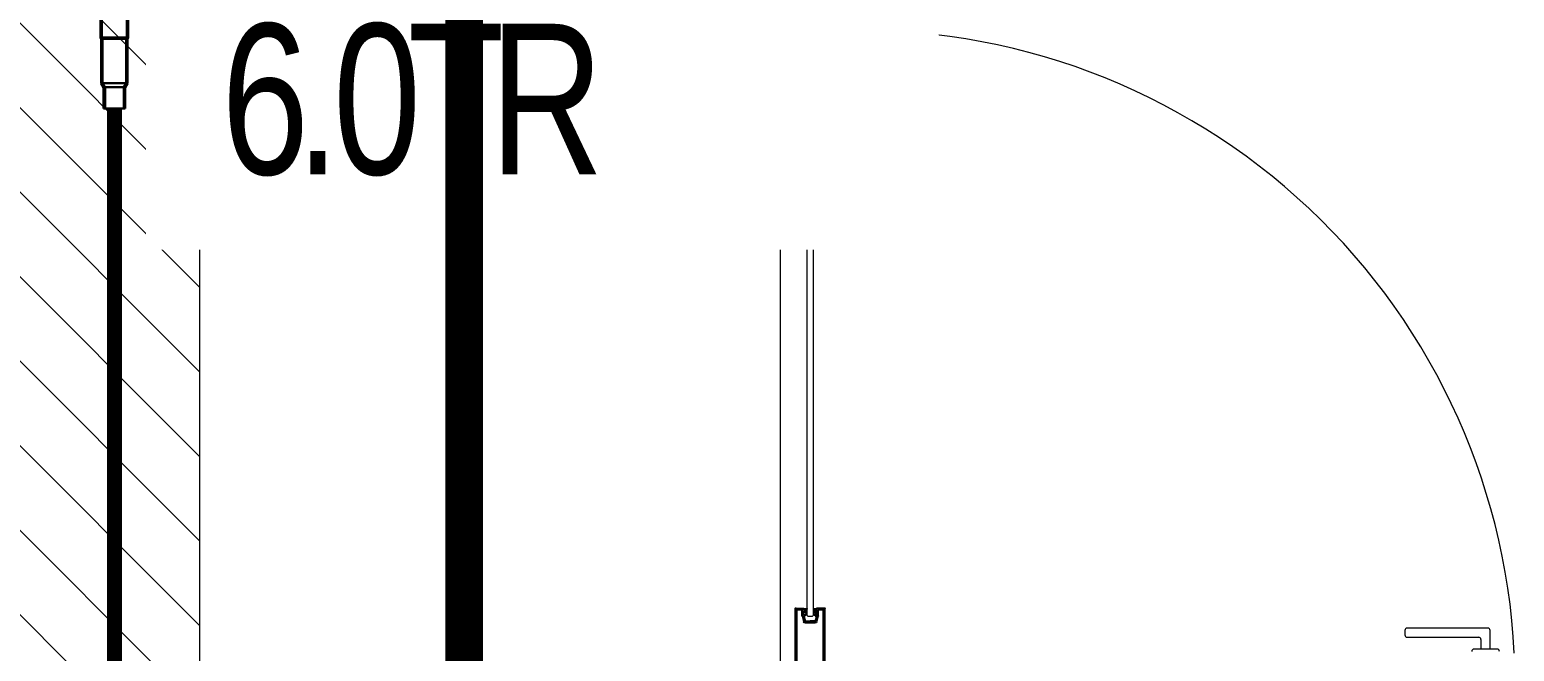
# Model space of a CAD drawing. Header units: millimetres. Extents: x -81374 to 485233, y -39075 to 157313.
# Drawn here: x 48086 to 50057, y -949 to -123 of the extents above; entities that cross this region are included whole.
import ezdxf
from ezdxf.enums import TextEntityAlignment as Align

# ---------------------------------------------------------------- set-up
doc = ezdxf.new("R2010")
doc.units = ezdxf.units.MM
doc.linetypes.add('CENTER', pattern=[2, 1.25, -0.25, 0.25, -0.25])
doc.linetypes.add('HIDDEN', pattern=[0.375, 0.25, -0.125])
for name, color, linetype in [('2', 7, 'Continuous'), ('CEN', 252, 'CENTER'), ('M-HVAC VRV PIPE', 152, 'Continuous')]:
    doc.layers.add(name, color=color, linetype=linetype)
for name, color, linetype, lineweight in [('CB-AC CABLE TRAY', 213, 'Continuous', 15), ('COPPER PIPE ', 4, 'Continuous', 30), ('G-IMPT', 8, 'Continuous', 5), ('P-PIPE-IDEN', 7, 'Continuous', 9), ('vrv text', 90, 'Continuous', 30)]:
    doc.layers.add(name, color=color, linetype=linetype, lineweight=lineweight)
doc.styles.add('Arial_2', font='arial.ttf', dxfattribs={"height": 75})
doc.styles.get("Standard").update_dxf_attribs({"font": 'arial.ttf'})

# ---------------------------------------------------------------- blocks, each defined once
blk = doc.blocks.new('A$C4A242C7C')
at = {"layer": '2', "color": 6, "linetype": 'Continuous'}
for p, q in [((0, 4), (0, 115.4)), ((0.4, 115.8), (0.6, 115.8)), ((1.4, 115), (13, 115)), ((13, 115), (13, 112.6)), ((32, 115), (32, 112.6)), ((43.6, 115), (32, 115)), ((44.6, 115.8), (44.4, 115.8)), ((45, 11.7), (45, 115.4)), ((2, 113), (10.5, 113)), ((2, 4), (2, 113)), ((10.5, 103.9), (10.5, 113)), ((10.6, 103.4), (12.8, 95.2)), ((14, 111.3), (12.5, 111.3)), ((12.5, 104.8), (12.5, 111.3)), ((14, 104.8), (12.5, 104.8)), ((14.8, 103.8), (12.5, 103.8)), ((12.5, 103.8), (14.7, 95.7)), ((14.7, 112.6), (13, 112.6)), ((14, 110), (14, 111.3)), ((14, 106.1), (14, 104.8)), ((14.3, 109.8), (15, 110)), ((14.3, 106.3), (15, 106.1)), ((14.7, 112.6), (15.2, 110.4)), ((14.7, 95.7), (22.5, 95.7)), ((30.3, 93.7), (14.7, 93.7)), ((14.8, 103.8), (15.2, 105.6)), ((30.3, 95.7), (22.5, 95.7)), ((30.3, 112.6), (29.8, 110.4)), ((30.2, 103.8), (29.8, 105.6)), ((30.7, 109.8), (30, 110)), ((30.7, 106.3), (30, 106.1)), ((30.2, 103.8), (32.5, 103.8)), ((32, 112.6), (30.3, 112.6)), ((32.5, 103.8), (30.3, 95.7)), ((31, 111.3), (32.5, 111.3)), ((31, 110), (31, 111.3)), ((31, 106.1), (31, 104.8)), ((31, 104.8), (32.5, 104.8)), ((34.4, 103.4), (32.2, 95.2)), ((32.5, 104.8), (32.5, 111.3)), ((34.5, 113), (43, 113)), ((34.5, 103.9), (34.5, 113)), ((43, 14.2), (43, 113)), ((4, 2), (41, 2)), ((4, 0), (41, 0)), ((38.5, 8.4), (38.5, 11.7)), ((42.5, 13.7), (40.5, 13.7)), ((40.5, 8.8), (40.5, 11.3)), ((42.5, 6.4), (40.5, 6.4)), ((44, 11.7), (40.9, 11.7)), ((44, 8.4), (40.9, 8.4)), ((43, 4), (43, 5.9)), ((44, 11.6), (44, 11.7)), ((44, 8.4), (44, 8.5)), ((44.4, 11.2), (44.5, 11.2)), ((44.4, 8.9), (44.5, 8.9)), ((45, 4), (45, 8.4))]:
    blk.add_line(p, q, dxfattribs=at)
for centre, radius, start, end in [((0.4, 115.4), 0.4, 90, 180), ((0.6, 115.4), 0.4, 0, 90), ((1.4, 115.4), 0.4, 180, 270), ((43.6, 115.4), 0.4, 270, 0), ((44.4, 115.4), 0.4, 90, 180), ((44.6, 115.4), 0.4, 0, 90), ((12.5, 103.9), 2, 180, 195), ((14.7, 95.7), 2, 195, 270), ((14.2, 110), 0.2, 180, 285), ((14.2, 106.1), 0.2, 75, 180), ((14.8, 110.3), 0.4, 285, 15), ((14.8, 105.7), 0.4, 345, 75), ((30.1, 110.3), 0.4, 165, 255), ((30.1, 105.7), 0.4, 105, 195), ((30.3, 95.7), 2, 270, 345), ((30.8, 110), 0.2, 255, 0), ((30.8, 106.1), 0.2, 0, 105), ((32.5, 103.9), 2, 345, 0), ((4, 4), 4, 180, 270), ((4, 4), 2, 180, 270), ((40.5, 11.7), 2, 90, 180), ((40.5, 8.4), 2, 180, 270), ((40.9, 11.3), 0.4, 90, 180), ((40.9, 8.8), 0.4, 180, 270), ((41, 4), 4, 270, 0), ((41, 4), 2, 270, 0), ((42.5, 14.2), 0.5, 270, 0), ((42.5, 5.9), 0.5, 0, 90), ((44.4, 11.6), 0.4, 180, 270), ((44.4, 8.5), 0.4, 90, 180), ((44.5, 11.7), 0.5, 270, 0), ((44.5, 8.4), 0.5, 0, 90)]:
    blk.add_arc(centre, radius, start, end, dxfattribs=at)
blk = doc.blocks.new('ng')
at = {"layer": 'CEN', "color": 9, "linetype": 'HIDDEN', "lineweight": 0, "ltscale": 1500, "true_color": 0xc7c8ca}
blk.add_line((37748.3, 40475.8), (37748.3, 34885.8), dxfattribs=at)
blk = doc.blocks.new('floor plan 1')
at = {"layer": 'G-IMPT', "color": 8, "ltscale": 500}
for p, q in [((9088, -38043.9), (9088, -43633.9)), ((8136.8, -38129.6), (8167.3, -38129.6)), ((8146, -38129.6), (8146, -38154.4)), ((8158.2, -38142.2), (8158.2, -38129.6)), ((8149, -38157.4), (8256.2, -38157.4)), ((8256.2, -38145.2), (8161.2, -38145.2)), ((8259.3, -38154.4), (8259.3, -38148.3)), ((9045.7, -38173.4), (9044.4, -38174.7)), ((9044.4, -38174.7), (9044.4, -38857.7)), ((9051.8, -38173.4), (9045.7, -38173.4)), ((9053.1, -38174.7), (9051.8, -38173.4)), ((9053.1, -38857.7), (9053.1, -38174.7)), ((9045.7, -38859), (9044.4, -38857.7)), ((9051.8, -38859), (9045.7, -38859)), ((9053.1, -38857.7), (9051.8, -38859)), ((9064.6, -38940.2), (9064.6, -38941.3)), ((9064.6, -38940.2), (9069.5, -38940.2)), ((9064.6, -38941.3), (9069.5, -38941.3)), ((9066.2, -38940.2), (9066.2, -38941.3)), ((9067.8, -38940.2), (9067.8, -38941.3)), ((9069.5, -38940.2), (9071.7, -38939.5)), ((9069.5, -38940.3), (9071.7, -38939.9)), ((9069.5, -38940.2), (9069.5, -38941.3)), ((9069.5, -38940.5), (9071.7, -38940.3)), ((9069.5, -38940.7), (9071.7, -38940.7)), ((9069.5, -38940.9), (9071.7, -38941.1)), ((9069.5, -38941.1), (9071.7, -38941.5)), ((9069.5, -38941.3), (9071.7, -38941.9))]:
    blk.add_line(p, q, dxfattribs=at)
for centre, radius, start, end in [((8982.7, -38081.4), 869.8, 182.8185, 273.4941), ((8136.8, -38126.5), 3.05, 180, 270), ((8167.3, -38126.5), 3.05, 270, 360), ((8149, -38154.4), 3.05, 180, 270), ((8161.2, -38142.2), 3.05, 180, 270), ((8256.2, -38148.3), 3.05, 0, 90), ((8256.2, -38154.4), 3.05, 270, 0)]:
    blk.add_arc(centre, radius, start, end, dxfattribs=at)
at = {"layer": 'CEN', "linetype": 'Continuous'}
blk.add_blockref('ng', (-28240.4, -78519.6), dxfattribs=at)
at = {"layer": 'G-IMPT', "color": 8, "ltscale": 500, "xscale": -0.8714285714356672, "yscale": 0.8714285714356672, "zscale": 0.8714285714356672, "rotation": 180}
blk.add_blockref('A$C4A242C7C', (9029.2, -38083), dxfattribs=at)
at = {"layer": 'G-IMPT', "color": 8, "ltscale": 500, "xscale": 0.8714285714356672, "yscale": 0.8714285714356672, "zscale": 0.8714285714356672}
blk.add_blockref('A$C4A242C7C', (9029.2, -38949.4), dxfattribs=at)
at = {"layer": 'G-IMPT', "color": 8, "ltscale": 500}
for rotation, p in [(359.9992, (39680.6, -4989.6, 0)), (359.9992, (35886.7, -10139.3, 0)), (270.0008, (28873.3, -20643.5, 0)), (359.9992, (11975.3, -26935.4, 0)), (359.9992, (15267.6, -26935.4, 0)), (359.9992, (26686.3, -26987.7, 0)), (270.0008, (15861.1, -28615, 0)), (89.9992, (23697.8, -33300.6, 0)), (89.9992, (23597.9, -35337.7, 0)), (89.9992, (23597.9, -37388.3, 0)), (359.9992, (13750.4, -37781.5, 0)), (89.9992, (23697.8, -40746.8, 0)), (89.9992, (23597.8, -44302.5, 0)), (89.9992, (23597.8, -46399.1, 0)), (89.9992, (23697.8, -48339.8, 0)), (89.9992, (23697.8, -54280, 0)), (359.9992, (27418.1, -55702.4, 0)), (89.9992, (9671.9, -65856.5, 0)), (359.9992, (4684.1, -67403.4, 0)), (359.9992, (8737.2, -67403.4, 0))]:
    blk.add_attdef('PARTITIONTYPE', text='', height=200, rotation=rotation, dxfattribs=at).set_placement(p, align=Align.MIDDLE_CENTER)
mesh = blk.add_polyface(dxfattribs=at)
corners = [(9044.1, -38178.7), (9042, -38178.6), (9042.7, -38178.4), (9043.4, -38178.4)]
mesh.append_faces([[corners[k] for k in face] for face in [(0, 1, 2, 3)]], dxfattribs={"color": 8})
mesh = blk.add_polyface(dxfattribs=at)
corners = [(9043.5, -38179), (9042.7, -38178.9), (9042, -38178.6), (9044.1, -38178.7)]
mesh.append_faces([[corners[k] for k in face] for face in [(0, 1, 2, 3)]], dxfattribs={"color": 8})
mesh = blk.add_polyface(dxfattribs=at)
corners = [(9043.6, -38182.4), (9042.5, -38181.8), (9042.6, -38180.1), (9043.5, -38180.3)]
mesh.append_faces([[corners[k] for k in face] for face in [(0, 1, 2, 3)]], dxfattribs={"color": 8})
mesh = blk.add_polyface(dxfattribs=at)
corners = [(9043.5, -38179.6), (9042.6, -38179.5), (9042.7, -38178.9), (9043.5, -38179)]
mesh.append_faces([[corners[k] for k in face] for face in [(0, 1, 2, 3)]], dxfattribs={"color": 8})
mesh = blk.add_polyface(dxfattribs=at)
corners = [(9044.2, -38179.9), (9042.6, -38179.7), (9042.6, -38179.5), (9043.5, -38179.6)]
mesh.append_faces([[corners[k] for k in face] for face in [(0, 1, 2, 3)]], dxfattribs={"color": 8})
mesh = blk.add_polyface(dxfattribs=at)
corners = [(9043.5, -38180.3), (9042.6, -38180.1), (9042.6, -38179.7), (9044.2, -38179.9)]
mesh.append_faces([[corners[k] for k in face] for face in [(0, 1, 2, 3)]], dxfattribs={"color": 8})
mesh = blk.add_polyface(dxfattribs=at)
corners = [(9043.4, -38178.4), (9042.7, -38178.4), (9042.8, -38177.3), (9043.4, -38177.6)]
mesh.append_faces([[corners[k] for k in face] for face in [(0, 1, 2, 3)]], dxfattribs={"color": 8})
mesh = blk.add_polyface(dxfattribs=at)
corners = [(9043.4, -38177.6), (9042.8, -38177.3), (9042.8, -38176.7), (9044.1, -38177.4)]
mesh.append_faces([[corners[k] for k in face] for face in [(0, 1, 2, 3)]], dxfattribs={"color": 8})
mesh = blk.add_polyface(dxfattribs=at)
corners = [(9053.4, -38179.9), (9054.9, -38179.7), (9054.9, -38179.5), (9054, -38179.6)]
mesh.append_faces([[corners[k] for k in face] for face in [(3, 2, 1, 0)]], dxfattribs={"color": 8})
mesh = blk.add_polyface(dxfattribs=at)
corners = [(9054, -38180.3), (9054.9, -38180.1), (9054.9, -38179.7), (9053.4, -38179.9)]
mesh.append_faces([[corners[k] for k in face] for face in [(3, 2, 1, 0)]], dxfattribs={"color": 8})
mesh = blk.add_polyface(dxfattribs=at)
corners = [(9054.1, -38177.6), (9054.7, -38177.3), (9054.7, -38176.7), (9053.5, -38177.4)]
mesh.append_faces([[corners[k] for k in face] for face in [(3, 2, 1, 0)]], dxfattribs={"color": 8})
mesh = blk.add_polyface(dxfattribs=at)
corners = [(9053.5, -38178.7), (9055.5, -38178.6), (9054.8, -38178.4), (9054.1, -38178.4)]
mesh.append_faces([[corners[k] for k in face] for face in [(3, 2, 1, 0)]], dxfattribs={"color": 8})
mesh = blk.add_polyface(dxfattribs=at)
corners = [(9054.1, -38179), (9054.8, -38178.9), (9055.5, -38178.6), (9053.5, -38178.7)]
mesh.append_faces([[corners[k] for k in face] for face in [(3, 2, 1, 0)]], dxfattribs={"color": 8})
mesh = blk.add_polyface(dxfattribs=at)
corners = [(9053.9, -38182.4), (9055.1, -38181.8), (9054.9, -38180.1), (9054, -38180.3)]
mesh.append_faces([[corners[k] for k in face] for face in [(3, 2, 1, 0)]], dxfattribs={"color": 8})
mesh = blk.add_polyface(dxfattribs=at)
corners = [(9054, -38179.6), (9054.9, -38179.5), (9054.8, -38178.9), (9054.1, -38179)]
mesh.append_faces([[corners[k] for k in face] for face in [(3, 2, 1, 0)]], dxfattribs={"color": 8})
mesh = blk.add_polyface(dxfattribs=at)
corners = [(9054.1, -38178.4), (9054.8, -38178.4), (9054.7, -38177.3), (9054.1, -38177.6)]
mesh.append_faces([[corners[k] for k in face] for face in [(3, 2, 1, 0)]], dxfattribs={"color": 8})
mesh = blk.add_polyface(dxfattribs=at)
corners = [(9044.5, -38182.7), (9040.5, -38182.2), (9042.5, -38181.8), (9043.6, -38182.4)]
mesh.append_faces([[corners[k] for k in face] for face in [(0, 1, 2, 3)]], dxfattribs={"color": 8})
mesh = blk.add_polyface(dxfattribs=at)
corners = [(9044.5, -38183.6), (9040.5, -38183.3), (9040.5, -38182.2), (9044.5, -38182.7)]
mesh.append_faces([[corners[k] for k in face] for face in [(0, 1, 2, 3)]], dxfattribs={"color": 8})
mesh = blk.add_polyface(dxfattribs=at)
corners = [(9053, -38182.7), (9057, -38182.2), (9055.1, -38181.8), (9053.9, -38182.4)]
mesh.append_faces([[corners[k] for k in face] for face in [(3, 2, 1, 0)]], dxfattribs={"color": 8})
mesh = blk.add_polyface(dxfattribs=at)
corners = [(9053, -38183.6), (9057, -38183.3), (9057, -38182.2), (9053, -38182.7)]
mesh.append_faces([[corners[k] for k in face] for face in [(3, 2, 1, 0)]], dxfattribs={"color": 8})
mesh = blk.add_polyface(dxfattribs=at)
corners = [(9044.5, -38848.8), (9040.5, -38849.1), (9040.5, -38850.3), (9044.5, -38849.7)]
mesh.append_faces([[corners[k] for k in face] for face in [(3, 2, 1, 0)]], dxfattribs={"color": 8})
mesh = blk.add_polyface(dxfattribs=at)
corners = [(9044.5, -38849.7), (9040.5, -38850.3), (9042.5, -38850.6), (9043.6, -38850)]
mesh.append_faces([[corners[k] for k in face] for face in [(3, 2, 1, 0)]], dxfattribs={"color": 8})
mesh = blk.add_polyface(dxfattribs=at)
corners = [(9043.6, -38850), (9042.5, -38850.6), (9042.6, -38852.3), (9043.5, -38852.1)]
mesh.append_faces([[corners[k] for k in face] for face in [(3, 2, 1, 0)]], dxfattribs={"color": 8})
mesh = blk.add_polyface(dxfattribs=at)
corners = [(9053, -38848.8), (9057, -38849.1), (9057, -38850.3), (9053, -38849.7)]
mesh.append_faces([[corners[k] for k in face] for face in [(0, 1, 2, 3)]], dxfattribs={"color": 8})
mesh = blk.add_polyface(dxfattribs=at)
corners = [(9053, -38849.7), (9057, -38850.3), (9055, -38850.6), (9053.9, -38850)]
mesh.append_faces([[corners[k] for k in face] for face in [(0, 1, 2, 3)]], dxfattribs={"color": 8})
mesh = blk.add_polyface(dxfattribs=at)
corners = [(9053.9, -38850), (9055, -38850.6), (9054.9, -38852.3), (9054, -38852.1)]
mesh.append_faces([[corners[k] for k in face] for face in [(0, 1, 2, 3)]], dxfattribs={"color": 8})
mesh = blk.add_polyface(dxfattribs=at)
corners = [(9043.5, -38853.4), (9042.7, -38853.5), (9042, -38853.8), (9044, -38853.7)]
mesh.append_faces([[corners[k] for k in face] for face in [(3, 2, 1, 0)]], dxfattribs={"color": 8})
mesh = blk.add_polyface(dxfattribs=at)
corners = [(9044, -38853.7), (9042, -38853.8), (9042.7, -38854), (9043.4, -38854)]
mesh.append_faces([[corners[k] for k in face] for face in [(3, 2, 1, 0)]], dxfattribs={"color": 8})
mesh = blk.add_polyface(dxfattribs=at)
corners = [(9043.5, -38852.1), (9042.6, -38852.3), (9042.6, -38852.7), (9044.2, -38852.5)]
mesh.append_faces([[corners[k] for k in face] for face in [(3, 2, 1, 0)]], dxfattribs={"color": 8})
mesh = blk.add_polyface(dxfattribs=at)
corners = [(9044.2, -38852.5), (9042.6, -38852.7), (9042.6, -38852.9), (9043.5, -38852.8)]
mesh.append_faces([[corners[k] for k in face] for face in [(3, 2, 1, 0)]], dxfattribs={"color": 8})
mesh = blk.add_polyface(dxfattribs=at)
corners = [(9043.5, -38852.8), (9042.6, -38852.9), (9042.7, -38853.5), (9043.5, -38853.4)]
mesh.append_faces([[corners[k] for k in face] for face in [(3, 2, 1, 0)]], dxfattribs={"color": 8})
mesh = blk.add_polyface(dxfattribs=at)
corners = [(9043.4, -38854), (9042.7, -38854), (9042.8, -38855.1), (9043.4, -38854.8)]
mesh.append_faces([[corners[k] for k in face] for face in [(3, 2, 1, 0)]], dxfattribs={"color": 8})
mesh = blk.add_polyface(dxfattribs=at)
corners = [(9043.4, -38854.8), (9042.8, -38855.1), (9042.8, -38855.7), (9044.1, -38855)]
mesh.append_faces([[corners[k] for k in face] for face in [(3, 2, 1, 0)]], dxfattribs={"color": 8})
mesh = blk.add_polyface(dxfattribs=at)
corners = [(9054, -38852.1), (9054.9, -38852.3), (9054.9, -38852.7), (9053.4, -38852.5)]
mesh.append_faces([[corners[k] for k in face] for face in [(0, 1, 2, 3)]], dxfattribs={"color": 8})
mesh = blk.add_polyface(dxfattribs=at)
corners = [(9053.4, -38852.5), (9054.9, -38852.7), (9054.9, -38852.9), (9054, -38852.8)]
mesh.append_faces([[corners[k] for k in face] for face in [(0, 1, 2, 3)]], dxfattribs={"color": 8})
mesh = blk.add_polyface(dxfattribs=at)
corners = [(9054.1, -38854.8), (9054.7, -38855.1), (9054.7, -38855.7), (9053.4, -38855)]
mesh.append_faces([[corners[k] for k in face] for face in [(0, 1, 2, 3)]], dxfattribs={"color": 8})
mesh = blk.add_polyface(dxfattribs=at)
corners = [(9054.1, -38853.4), (9054.8, -38853.5), (9055.5, -38853.8), (9053.5, -38853.7)]
mesh.append_faces([[corners[k] for k in face] for face in [(0, 1, 2, 3)]], dxfattribs={"color": 8})
mesh = blk.add_polyface(dxfattribs=at)
corners = [(9053.5, -38853.7), (9055.5, -38853.8), (9054.8, -38854), (9054.1, -38854)]
mesh.append_faces([[corners[k] for k in face] for face in [(0, 1, 2, 3)]], dxfattribs={"color": 8})
mesh = blk.add_polyface(dxfattribs=at)
corners = [(9054, -38852.8), (9054.9, -38852.9), (9054.8, -38853.5), (9054.1, -38853.4)]
mesh.append_faces([[corners[k] for k in face] for face in [(0, 1, 2, 3)]], dxfattribs={"color": 8})
mesh = blk.add_polyface(dxfattribs=at)
corners = [(9054.1, -38854), (9054.8, -38854), (9054.7, -38855.1), (9054.1, -38854.8)]
mesh.append_faces([[corners[k] for k in face] for face in [(0, 1, 2, 3)]], dxfattribs={"color": 8})
blk = doc.blocks.new('*U118')
at = {"layer": 'CB-AC CABLE TRAY', "true_color": 0xa953a0}
h = blk.add_hatch(dxfattribs=at)
h.set_pattern_fill('ANSI31', color=215, scale=25)
h.set_pattern_definition([(45, (-902692.96, 1102908.81), (-56.1266008, 56.1266008), [])])
h.paths.add_polyline_path([(-88704.9, -150.4), (-88704.9, 149.6), (-86628.6, 149.6), (-86628.6, -150.4)])
at = {"layer": 'CB-AC CABLE TRAY', "color": 215, "true_color": 0xa953a0}
blk.add_lwpolyline([(-88704.9, -150.4), (-88704.9, 149.6), (-86628.6, 149.6), (-86628.6, -150.4)], close=True, dxfattribs=at)
blk = doc.blocks.new('zw$4E06')
at = {"layer": 'vrv text'}
for points in [[(-76.5, 50.2), (-76.5, 53.3), (-103.7, 53.3), (-109, 50.2), (-121.1, 50.2)], [(-96.5, 50.2), (-99.6, 53.3)], [(-87.1, 50.2), (-90.3, 53.3)], [(-77.8, 50.2), (-80.9, 53.3)], [(-184, 24.8), (-186.4, 27.2)], [(-178.9, 28.9), (-181.1, 31.2)], [(-173, 32.5), (-175.2, 34.8)], [(-167.1, 36), (-169.3, 38.2)], [(-160.7, 38.8), (-163.1, 41.3)], [(-153.9, 41.7), (-156.3, 43.9)], [(-146.7, 43.7), (-149.1, 46.3)], [(-139, 45.4), (-141.6, 48.1)], [(-130.5, 46.5), (-133.4, 49.4)], [(-121.7, 47.1), (-124.8, 50.2)], [(-102.8, 50.2), (-108.1, 47.1), (-121.1, 47.1)], [(-121.1, 3.5), (-121.1, 47.1)], [(-112.1, 47.1), (-115.3, 50.2)], [(-108.1, 3.5), (-108.1, 47.1)], [(-104.8, 49.1), (-107, 51.3)], [(-103, 1.7), (-103, 48.5)], [(-102.8, 50.2), (-102.8, 39.7)], [(-76.5, 0.4), (-76.5, 50.2), (-102.8, 50.2), (-102.8, 0.4)], [(-102.8, 47.2), (-102.8, 0.2)], [(-102.8, 45.4), (-102.8, 2.7)], [(-102.6, 48.4), (-5, 48.4), (-2.6, 50), (0, 50)], [(-102.6, 1.5), (-102.6, 48.4)], [(0.2, 47.2), (-1.8, 47.2), (-4.2, 45.9), (-102.6, 45.9)], [(-4.2, 45.9), (-4.2, 4.2), (-102.6, 4.2)], [(-76.5, 50.2), (-76.5, 39.7)], [(-25.5, 45.9), (-33.3, 45.9)], [(-1.8, 47.2), (-1.8, 2.7), (0, 2.7)], [(151.5, 48.4), (72.8, 48.4), (70.2, 50), (-0.9, 50)], [(0, 47.2), (69.7, 47.2), (71.9, 45.9), (150.7, 45.9), (157.9, 41.6), (196.1, 41.6), (203.3, 37.7), (203.3, 12.7), (196.1, 8.5), (157.9, 8.5), (150.7, 4.2), (71.9, 4.2), (69.7, 2.7)], [(69.7, 47.2), (69.7, 2.7)], [(70.2, 0), (72.8, 1.5), (151.5, 1.5), (158.7, 5.7), (196.1, 5.7), (203.3, 9.9), (235.9, 9.9), (235.9, 40.3), (203.3, 40.3), (196.1, 44.3)], [(71.9, 45.9), (71.9, 4.2)], [(93.4, 45.9), (101.1, 45.9)], [(150.7, 45.9), (150.7, 4.2)], [(158.7, 44.3), (151.5, 48.4)], [(157.9, 41.6), (157.9, 8.5)], [(196.1, 44.3), (158.7, 44.3)], [(196.1, 41.6), (196.1, 8.5)], [(203.3, 37.7), (235.9, 37.7)], [(-206.3, -0.2), (-208.7, 2)], [(-202.4, 5.5), (-204.6, 7.7)], [(-198.3, 10.7), (-200.6, 13.1)], [(-193.9, 15.8), (-196, 17.8)], [(-189.2, 20.4), (-191.4, 22.8)], [(-130.5, -0.5), (-133.3, 2.2)], [(-122.1, 0.4), (-125, 3.5)], [(-121.1, 3.5), (-108.1, 3.5), (-102.8, 0.4), (-76.5, 0.4), (-76.5, -2.8), (-103.7, -2.8), (-109, 0.4), (-121.1, 0.4)], [(-112.7, 0.4), (-115.8, 3.5)], [(-100, -2.8), (-103.9, 0.9)], [(0, 0), (-2.6, 0), (-5, 1.5), (-102.6, 1.5)], [(-90.8, -2.8), (-93.9, 0.4)], [(-81.2, -2.8), (-84.4, 0.4)], [(-25.5, 4.2), (-33.3, 4.2)], [(-4.2, 4.2), (-1.8, 2.7)], [(69.7, 2.7), (-0.7, 2.7)], [(0, 0), (70.2, 0)], [(93.4, 4.2), (101.1, 4.2)], [(203.3, 12.7), (235.9, 12.7)], [(-240.6, -28.5), (-246.2, -25.2), (-273.2, -25.2), (-273.2, -28.5), (-246.9, -28.5), (-241.6, -31.6)], [(-262.7, -28.5), (-265.8, -25.2)], [(-253.1, -28.5), (-256.4, -25.2)], [(-240.8, -31.6), (-247.1, -25.2)], [(-231.4, -28.5), (-229.8, -28.5), (-229.4, -28.3), (-228.9, -28.3), (-228.5, -28.1), (-227.8, -27.9), (-227.4, -27.8), (-226.8, -27.6), (-226.5, -27.4), (-225.9, -27.4), (-225.4, -27), (-225.2, -26.8), (-224.6, -26.5), (-224.3, -26.3), (-223.7, -26.1), (-223, -25.4), (-222.6, -25.2), (-222.3, -24.6), (-221.9, -24.3), (-221.5, -24.1), (-221.2, -23.6), (-221, -23.2), (-220.6, -22.8), (-220.2, -22.3), (-220.2, -22.1), (-219.9, -21.5), (-219.7, -21.1), (-219.3, -20.6), (-219.1, -20), (-219.1, -19.7)], [(-218.6, -25.4), (-221, -23.2)], [(-215.5, -19), (-218, -16.8)], [(-216, -21), (-216, -20.6)], [(-212.9, -12.5), (-215.1, -10.1)], [(-209.7, -6.3), (-211.9, -3.9)], [(-168.8, -28.3), (-171, -25.9)], [(-165.1, -22.4), (-167.5, -20.2)], [(-160.9, -17.3), (-163.3, -15.1)], [(-156.3, -12.7), (-158.3, -10.5)], [(-150.7, -8.5), (-153.1, -6.3)], [(-144.7, -5.1), (-147.1, -2.8)], [(-138.3, -2.4), (-140.6, 0)], [(-500.2, -74.1), (-500.2, -32.3), (-507.4, -36.8), (-545.4, -36.8), (-545.4, -34)], [(-545.4, -34), (-507.9, -34)], [(-545.4, -36.8), (-545.4, -69.9)], [(-507.9, -34), (-500.8, -29.8)], [(-507.4, -36.8), (-507.4, -69.9)], [(-500.8, -29.8), (-422.1, -29.8)], [(-349.3, -31.1), (-419, -31.1), (-421.4, -32.3), (-500.2, -32.3)], [(-442.7, -32.3), (-450.4, -32.3)], [(-422.1, -29.8), (-419.5, -28.3)], [(-421.4, -32.3), (-421.4, -74.1), (-419, -75.6)], [(-419.5, -28.3), (-348.4, -28.3)], [(-419, -31.1), (-419, -75.6), (-348.5, -75.6)], [(-349.5, -31.1), (-347.5, -31.1), (-345.2, -32.3), (-246.7, -32.3)], [(-246.7, -29.8), (-344.3, -29.8), (-346.9, -28.3), (-349.3, -28.3)], [(-347.5, -31.1), (-347.5, -75.6), (-349.3, -75.6)], [(-345.2, -32.3), (-345.2, -74.1), (-246.7, -74.1)], [(-323.7, -32.3), (-316, -32.3)], [(-272.1, -28.5), (-273.2, -27.4)], [(-273.2, -28.5), (-273.2, -41)], [(-273.2, -78.1), (-273.2, -28.5)], [(-246.9, -75.6), (-246.9, -28.3), (-246.9, -75.6)], [(-246.9, -28.5), (-246.9, -41)], [(-246.9, -78.1), (-246.9, -28.5)], [(-246.7, -76.7), (-246.7, -29.8)], [(-246.7, -76.8), (-246.7, -29.8)], [(-241.6, -75), (-241.6, -31.6)], [(-241.6, -31.6), (-231.4, -31.6)], [(-240.6, -28.5), (-231.4, -28.5)], [(-231.3, -31.6), (-234.4, -28.5)], [(-228.9, -31.4), (-229.6, -31.6), (-231.4, -31.6)], [(-223.9, -29.6), (-226.1, -27.4)], [(-174.8, -50.4), (-177.6, -47.6)], [(-173.7, -42.1), (-176.3, -39.5)], [(-171.7, -34.8), (-174.1, -32.3)], [(-545.4, -69.9), (-507.4, -69.9), (-500.2, -74.1), (-421.4, -74.1)], [(-545.4, -72.6), (-545.4, -69.9)], [(-507.9, -72.6), (-545.4, -72.6)], [(-500.8, -76.8), (-507.9, -72.6)], [(-422.1, -76.8), (-500.8, -76.8)], [(-442.7, -74.1), (-450.4, -74.1)], [(-419.5, -78.1), (-422.1, -76.8)], [(-349.3, -78.1), (-419.5, -78.1)], [(-349.3, -78.1), (-346.9, -78.1)], [(-345.2, -74.1), (-347.5, -75.6)], [(-346.9, -78.1), (-344.3, -76.8)], [(-344.3, -76.8), (-246.7, -76.8)], [(-323.7, -74.1), (-316, -74.1)], [(-231.4, -75), (-241.6, -75), (-246.9, -78.1), (-273.2, -78.1), (-273.2, -81.4), (-246.2, -81.4), (-240.6, -78.1), (-231.4, -78.1)], [(-266.4, -81.4), (-269.3, -78.1)], [(-256.8, -81.4), (-259.9, -78.1)], [(-247.4, -81.4), (-250.6, -78.1)], [(-241, -78.5), (-243.2, -76.1)], [(-231.6, -78.1), (-235, -75)], [(-217.3, -83.3), (-223.3, -77.2)], [(-174.5, -60.1), (-177.9, -56.6)], [(-171.1, -73), (-176.1, -68)], [(-210, -99.8), (-216.5, -93.4)], [(-216, -86), (-216, -85.8)], [(-153.1, -100.4), (-168, -85.3)], [(-76.5, -107), (-76.5, -103.9), (-103.7, -103.9), (-109, -107), (-121.1, -107)], [(-99.4, -107), (-102.4, -103.9)], [(-90.1, -107), (-93.2, -103.9)], [(-80.5, -107), (-83.6, -103.9)], [(-183.3, -136.2), (-204.1, -115.4)], [(-124.7, -110.1), (-127.9, -106.6)], [(-121.1, -153.7), (-121.1, -110.1), (-108.1, -110.1), (-102.8, -107), (-76.5, -107)], [(-115.1, -110.1), (-118.2, -107)], [(-106.6, -109.2), (-109, -107)], [(-108.1, -153.7), (-108.1, -110.1)], [(-103, -108.1), (-5.3, -108.1), (-2.9, -106.4), (-0.4, -106.4)], [(-103, -155), (-103, -108.1)], [(-0.2, -109.4), (-2.2, -109.4), (-4.6, -110.5), (-103, -110.5)], [(-4.6, -110.5), (-4.6, -152.4), (-103, -152.4)], [(-102.8, -107), (-102.8, -118.2)], [(-102.8, -156.8), (-102.8, -107)], [(-102.8, -156.8), (-102.8, -109.9)], [(-76.5, -107), (-76.5, -118.2)], [(-76.5, -156.8), (-76.5, -107)], [(-26.1, -110.5), (-33.6, -110.5)], [(-2.2, -153.7), (-2.2, -109.4)], [(151.1, -108.1), (72.4, -108.1), (69.8, -106.4), (-1.3, -106.4)], [(-0.4, -109.4), (69.3, -109.4), (71.5, -110.5), (150.4, -110.5)], [(69.3, -109.4), (69.3, -153.7)], [(71.5, -110.5), (71.5, -152.4)], [(93, -110.5), (100.7, -110.5)], [(150.4, -110.5), (150.4, -152.4)], [(150.4, -110.5), (157.5, -114.9), (195.8, -114.9), (202.9, -118.9), (202.9, -143.9), (195.8, -148.2)], [(158.3, -112.1), (151.1, -108.1)], [(157.5, -114.9), (157.5, -148.2)], [(195.8, -112.1), (158.3, -112.1)], [(195.8, -112.1), (202.9, -116.2), (235.3, -116.2), (235.3, -146.5), (202.9, -146.5), (195.8, -150.7)], [(195.8, -114.9), (195.8, -148.2)], [(202.9, -118.9), (235.3, -118.9)], [(-161.2, -148.9), (-167.7, -142.3)], [(-146.9, -153.5), (-151.5, -148.9)], [(-135.3, -155.9), (-139, -152)], [(-124.8, -156.8), (-128.1, -153.3)], [(-109, -156.8), (-103.7, -159.9), (-76.5, -159.9), (-76.5, -156.8), (-102.8, -156.8), (-108.1, -153.7), (-121.1, -153.7)], [(-121.1, -156.8), (-109, -156.8)], [(-115.4, -156.8), (-118.4, -153.7)], [(-102.8, -159.9), (-109.2, -153.7)], [(-5.3, -155), (-103, -155)], [(-93.4, -159.9), (-96.5, -156.8)], [(-84, -159.9), (-87.1, -156.8)], [(-76.5, -158.1), (-77.8, -156.8)], [(-26.1, -152.4), (-33.6, -152.4)], [(-2.9, -156.5), (-5.3, -155)], [(-4.6, -152.4), (-2.2, -153.7), (-0.4, -153.7)], [(-0.4, -156.5), (-2.9, -156.5)], [(69.3, -153.7), (-1.1, -153.7)], [(-0.4, -156.5), (69.8, -156.5)], [(195.8, -148.2), (157.5, -148.2), (150.4, -152.4), (71.5, -152.4), (69.3, -153.7)], [(69.8, -156.5), (72.4, -155)], [(72.4, -155), (151.1, -155), (158.3, -150.7), (195.8, -150.7)], [(93, -152.4), (100.7, -152.4)], [(202.9, -143.9), (235.3, -143.9)]]:
    blk.add_lwpolyline(points, dxfattribs=at)
for points in [[(-121.1, 47.1), (-125.2, 47.1, 0.219765), (-200.2, 8.6), (-201.3, 7.2), (-202.6, 5.5), (-203.7, 4), (-204.8, 2.4, 0.042815), (-212.3, -11.4), (-213.2, -13.1), (-214, -14.9), (-214.7, -16.9), (-215.5, -18.7), (-216, -20.6), (-216.2, -21.1), (-216.5, -21.9), (-216.8, -22.4), (-217.1, -23), (-217.3, -23.6), (-218.4, -25.2), (-218.7, -25.5), (-219.1, -26.1), (-219.7, -26.5), (-220.2, -27), (-220.4, -27.4), (-221, -27.8), (-221.5, -28.3), (-222.1, -28.5), (-222.4, -28.9), (-223, -29.2), (-223.6, -29.4)], [(-121.1, 50.2), (-123.4, 50.2, 0.309599), (-218.4, -17.7), (-219.1, -19.5)], [(-121.1, 3.6), (-124.1, 3.6, 0.392074), (-177.9, -51.8), (-178.1, -53.3), (-177.9, -54.6, 0.393328), (-124.1, -110.1), (-121.1, -110.1)], [(-121.1, 0.5), (-122.6, 0.5), (-123.9, 0.4, 0.390764), (-175, -51.8), (-175, -54.6, 0.390298), (-123.9, -107), (-121.1, -107)], [(-231.4, -31.6), (-231.1, -31.8, 0.021844), (-210.1, -47.1), (-199.6, -53.3), (-205.4, -43)], [(-205.4, -63.6), (-199.6, -53.3), (-210, -59.8, 0.03043), (-231.1, -74.8), (-231.4, -75)], [(-121.1, -153.7), (-123.2, -153.7, -0.308139), (-215.5, -87.9), (-216, -86), (-216.2, -85.3), (-216.5, -84.9), (-216.8, -84.2), (-217.1, -83.6), (-217.3, -83.1), (-217.7, -82.6), (-218, -82), (-218.4, -81.6), (-218.7, -81.1), (-219.1, -80.5), (-219.7, -80.2), (-220.2, -79.8), (-220.4, -79.2), (-221, -78.7), (-221.5, -78.5), (-222.1, -78.1), (-222.4, -77.6, 0.112916), (-230.1, -75.2), (-230.7, -75), (-231.4, -75)], [(-121.1, -156.8), (-123.4, -156.8, -0.307918), (-218.4, -89), (-219.1, -87.1), (-219.1, -86.6), (-219.3, -86), (-219.7, -85.7), (-219.9, -85.1), (-220.2, -84.8), (-220.2, -84.2), (-220.6, -83.8), (-221, -83.5), (-221.2, -82.9), (-221.5, -82.7), (-221.9, -82.2), (-222.3, -81.8), (-222.6, -81.6), (-223, -81.3), (-223.3, -80.9), (-223.7, -80.7), (-224.3, -80.3), (-224.6, -80), (-225.2, -79.8), (-225.4, -79.6), (-225.9, -79.4), (-226.5, -79.2), (-226.8, -79), (-227.4, -78.7), (-228.5, -78.7), (-228.9, -78.5), (-229.4, -78.3), (-230.4, -78.3), (-230.9, -78.1), (-231.4, -78.1)]]:
    blk.add_lwpolyline(points, format="xyb", dxfattribs=at)
for points in [[(-205.4, -43), (-209.5, -36), (-212.2, -28.2), (-216, -21)], [(-223.6, -29.4), (-225.2, -30.8), (-226.7, -30.6), (-228.9, -31.4)], [(-216, -85.8), (-212.5, -78.4), (-209.1, -70.9), (-205.4, -63.6)]]:
    blk.add_open_spline(points, degree=3, dxfattribs=at)

msp = doc.modelspace()

# ---------------------------------------------------------------- linework, layer by layer
at = {"layer": 'COPPER PIPE ', "color": 4, "linetype": 'Continuous', "const_width": 20}
msp.add_lwpolyline([(48198.2, -350.5), (48198.2, -227.9)], dxfattribs=at)
at = {"layer": 'M-HVAC VRV PIPE', "color": 3, "linetype": 'Continuous', "const_width": 20}
msp.add_lwpolyline([(48198.2, -227.9), (48198.2, -6776.8)], dxfattribs=at)

# ---------------------------------------------------------------- block references
at = {"linetype": 'Continuous', "rotation": 180}
msp.add_blockref('floor plan 1', (58170.8, -39075.4), dxfattribs=at)
at = {"layer": 'CB-AC CABLE TRAY', "color": 4, "linetype": 'HIDDEN', "rotation": 89.9997198436913}
msp.add_blockref('*U118', (48161.4, 87689.1), dxfattribs=at)
at = {"layer": 'vrv text', "xscale": 0.7447286262668819, "yscale": 0.7447286262668819, "zscale": 0.7447286262668819, "rotation": 89.99999999999999}
msp.add_blockref('zw$4E06', (48158.5, 178.3), dxfattribs=at)

# ---------------------------------------------------------------- next in the draw order: texts
at = {"layer": 'P-PIPE-IDEN', "insert": (48340.2, 217.9), "char_height": 200, "width": 852.439, "attachment_point": 1, "style": 'Arial_2', "bg_fill": 2}
msp.add_mtext('{\\W0.75;\\T0.75;\\C1;VRY-8-19-I\\P6.0TR}', dxfattribs=at)

# ---------------------------------------------------------------- next in the draw order: linework, layer by layer
at = {"layer": 'CEN', "color": 11, "linetype": 'HIDDEN', "lineweight": 0, "ltscale": 1500, "const_width": 50}
msp.add_lwpolyline([(48662.8, -1031.5), (48662.8, 4558.5)], dxfattribs=at)

doc.saveas('drawing.dxf')
